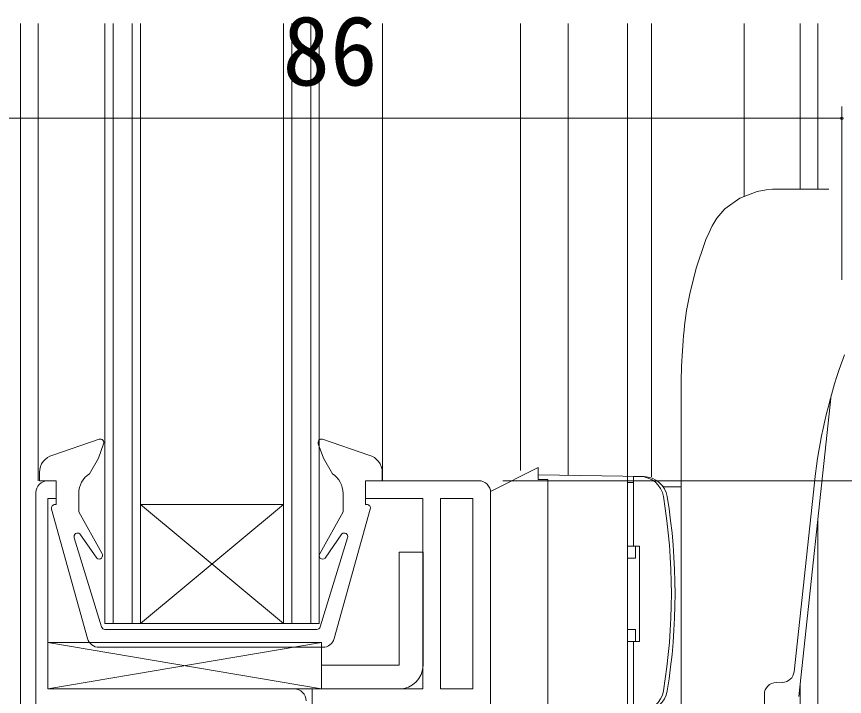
# Model space of a CAD drawing. Units: millimetres, scale not verified. Extents: x -1189 to -189, y -840 to 760.
# Drawn here: x -1045.5 to -976, y 162.9 to 220 of the extents above; entities that cross this region are included whole.
import ezdxf
from ezdxf.enums import TextEntityAlignment as Align

# ---------------------------------------------------------------- set-up
doc = ezdxf.new("R2010")
doc.units = ezdxf.units.MM
doc.header["$LTSCALE"] = 4
for name, color, linetype, lineweight in [('0-3_YKK_11', 7, 'Continuous', 9), ('0-4_YKK_12', 2, 'Continuous', 9), ('0-6_YKK_13', 4, 'Continuous', 9), ('0-7_YKK_D', 6, 'Continuous', 9)]:
    doc.layers.add(name, color=color, linetype=linetype, lineweight=lineweight)
doc.styles.add('ＭＳ ゴシック', font='')
doc.styles.get('ＭＳ ゴシック').set_extended_font_data('MS Gothic')

msp = doc.modelspace()

# ---------------------------------------------------------------- linework, layer by layer
at = {"layer": '0-3_YKK_11'}
for p, q in [((-1016.174, 181), (-1016.174, 179.5)), ((-1006.674, 181), (-1016.174, 181)), ((-1043.875, 180), (-1043.875, 122)), ((-1016.174, 179.5), (-1011.374, 179.5)), ((-1011.374, 179.5), (-1011.374, 163.5)), ((-1007.174, 179.5), (-1007.174, 163.5)), ((-1005.674, 149), (-1005.674, 180)), ((-1022.174, 163.5), (-1042.875, 163.5)), ((-1020.674, 163.5), (-1020.674, 159.5)), ((-1011.374, 163.5), (-1020.674, 163.5))]:
    msp.add_line(p, q, dxfattribs=at)
msp.add_lwpolyline([(-1042.875, 163.5), (-1042.875, 179.5), (-1042.176, 179.5), (-1042.176, 181), (-1042.875, 181)], dxfattribs=at)
msp.add_lwpolyline([(-1007.174, 179.5), (-1007.174, 163.5), (-1009.874, 163.5), (-1009.874, 179.5)], close=True, dxfattribs=at)
for centre, start, end in [((-1042.875, 180), 90, 179.99998), ((-1006.674, 180), 0.00003, 90.00002), ((-1022.174, 162.5), 0, 89.99998)]:
    msp.add_arc(centre, 1, start, end, dxfattribs=at)
at = {"layer": '0-4_YKK_12'}
for p, q in [((-1045.18, 121), (-1045.18, 219.447)), ((-1043.675, 219.447), (-1043.675, 181)), ((-1038.08, 219.447), (-1038.08, 168.997)), ((-1037.38, 219.447), (-1037.38, 168.997)), ((-1035.78, 219.447), (-1035.78, 168.997)), ((-1035.08, 219.447), (-1035.08, 168.997)), ((-1023.08, 219.447), (-1023.08, 168.997)), ((-1022.38, 219.447), (-1022.38, 168.997)), ((-1020.78, 219.447), (-1020.78, 168.997)), ((-1020.08, 219.447), (-1020.08, 168.997)), ((-1014.757, 181), (-1014.757, 219.447)), ((-1003.175, 219.447), (-1003.175, 181.853)), ((-999.175, 219.447), (-999.175, 181.44)), ((-994.175, 219.447), (-994.175, 181.352)), ((-992.172, 219.447), (-992.172, 181.318)), ((-984.379, 204.922), (-984.379, 219.447)), ((-979.679, 205.497), (-979.679, 219.447)), ((-978.179, 205.497), (-978.179, 219.447)), ((-1023.08, 168.997), (-1035.08, 178.997)), ((-1023.08, 178.997), (-1035.08, 178.997)), ((-1023.08, 178.997), (-1035.08, 168.997)), ((-978.179, 153), (-978.179, 177.793)), ((-1038.08, 168.997), (-1020.08, 168.997)), ((-979.679, 153), (-979.679, 163.873))]:
    msp.add_line(p, q, dxfattribs=at)
at = {"layer": '0-6_YKK_13'}
for p, q in [((-982.008, 205.497), (-977.272, 205.497)), ((-987.068, 202.417), (-987.467, 201.567)), ((-987.561, 201.367), (-987.688, 201.036)), ((-987.467, 201.567), (-987.561, 201.367)), ((-989.68, 188.501), (-989.68, 152.01)), ((-979.787, 162.87), (-977.06, 188.182)), ((-1042.456, 183.148), (-1038.551, 184.491)), ((-1019.799, 184.491), (-1015.894, 183.148)), ((-1038.192, 184.098), (-1038.628, 182.9)), ((-1020.157, 184.098), (-1019.722, 182.9)), ((-1038.628, 182.9), (-1039.385, 181.594)), ((-1019.722, 182.9), (-1018.965, 181.594)), ((-1043.574, 181.697), (-1043.574, 180.996)), ((-1014.776, 181.697), (-1014.776, 180.996)), ((-1005.68, 180.101), (-1001.68, 182.101)), ((-980.185, 164.949), (-978.391, 181.598)), ((-1042.174, 181), (-1043.574, 180.996)), ((-1042.174, 179), (-1042.174, 181)), ((-1016.176, 179), (-1016.176, 181)), ((-1016.176, 181), (-1014.776, 180.996)), ((-1001.68, 181.101), (-1001.68, 181.501)), ((-1001.68, 181.501), (-992.784, 181.346)), ((-1000.88, 161.514), (-1000.88, 181.101)), ((-994.18, 181.37), (-994.18, 161.632)), ((-994.18, 180.851), (-994.18, 175.501)), ((-993.68, 180.851), (-994.18, 180.851)), ((-993.68, 181.349), (-993.131, 181.349)), ((-993.68, 181.349), (-993.68, 175.501)), ((-1040.374, 180.414), (-1040.374, 180.412)), ((-989.68, 180.501), (-991.061, 180.501)), ((-989.68, 162.501), (-989.68, 180.501)), ((-1040.274, 179.931), (-1040.274, 178.399)), ((-1005.68, 180.101), (-1005.68, 160.853)), ((-1042.174, 179), (-1042.275, 179)), ((-1016.176, 179), (-1016.075, 179)), ((-1039.538, 167.733), (-1042.564, 178.62)), ((-1040.274, 178.399), (-1038.345, 174.908)), ((-1018.811, 167.733), (-1015.786, 178.62)), ((-1040.661, 176.216), (-1038.362, 168.712)), ((-1040.18, 176.532), (-1038.769, 174.487)), ((-1017.689, 176.216), (-1019.988, 168.712)), ((-1019.581, 174.487), (-1018.17, 176.532)), ((-994.18, 175.501), (-993.18, 175.501)), ((-993.5, 174.501), (-993.5, 175.501)), ((-993.18, 167.501), (-993.18, 175.501)), ((-1013.357, 165.501), (-1013.357, 175.001)), ((-1013.357, 175.001), (-1011.357, 175.001)), ((-1011.357, 175.001), (-1011.357, 165.501)), ((-993.5, 174.501), (-994.18, 174.501)), ((-1029.175, 168.5), (-1038.075, 168.5)), ((-1029.175, 168.5), (-1020.275, 168.5)), ((-993.5, 168.501), (-994.18, 168.501)), ((-993.5, 167.501), (-993.5, 168.501)), ((-1042.875, 163.5), (-1042.875, 167.4)), ((-1042.875, 167.4), (-1019.875, 167.4)), ((-1042.875, 167.4), (-1019.875, 163.5)), ((-1042.875, 163.5), (-1019.875, 167.4)), ((-1029.175, 167), (-1038.575, 167)), ((-1029.175, 167), (-1019.775, 167)), ((-1019.875, 167.4), (-1019.875, 163.5)), ((-994.18, 167.501), (-994.18, 162.151)), ((-994.18, 167.501), (-993.18, 167.501)), ((-993.68, 167.501), (-993.68, 161.653)), ((-1013.357, 165.501), (-1019.875, 165.501)), ((-1019.875, 163.5), (-1042.875, 163.5)), ((-1013.357, 163.501), (-1030.557, 163.501)), ((-981.698, 164.047), (-981.162, 164.057)), ((-982.68, 152.606), (-982.68, 163.047))]:
    msp.add_line(p, q, dxfattribs=at)
for points in [[(-982.008, 205.497), (-982.526, 205.453), (-983.293, 205.304), (-984.741, 204.743), (-985.988, 203.846), (-986.344, 203.476), (-986.662, 203.076), (-986.934, 202.658), (-987.068, 202.417)], [(-987.688, 201.036), (-988.408, 198.862), (-988.947, 196.72), (-989.222, 195.321)], [(-1000.88, 181.101), (-1001.68, 181.101), (-1001.68, 182.101)], [(-1018.076, 179.931), (-1018.076, 178.399), (-1020.005, 174.908)]]:
    msp.add_lwpolyline(points, dxfattribs=at)
for centre, radius, start, end in [((-938.68, 188.501), 51, 172.31487, 180), ((-934.037, 176.053), 44.7, 159.67622, 172.87506), ((-1038.474, 184.2), 0.3, 339.99997, 104.73494), ((-1019.876, 184.2), 0.3, 75.26505, 200.00002), ((-1042.074, 181.697), 1.5, 104.73494, 179.99997), ((-1016.276, 181.697), 1.5, 0.00002, 75.26505), ((-1038.274, 179.931), 2, 123.72632, 179.99997), ((-1020.076, 179.931), 2, 0.00002, 56.27367), ((-993.131, 179.349), 2, 9.31215, 90), ((-992.819, 179.346), 2, 9.30865, 89), ((-991.061, 180.751), 0.25, 218.64075, 270), ((-1040.992, 171.501), 50.5, 350.68784, 9.31215), ((-1040.68, 171.501), 50.5, 350.69133, 9.30865), ((-1042.275, 178.7), 0.3, 90, 195.52985), ((-1016.075, 178.7), 0.3, 344.47014, 90), ((-1040.374, 176.303), 0.3, 49.68958, 197.03819), ((-1017.976, 176.303), 0.3, 342.96179, 130.31041), ((-1038.575, 174.715), 0.3, 229.68958, 39.99994), ((-1019.775, 174.715), 0.3, 140.00005, 310.31041), ((-1038.075, 168.8), 0.3, 197.03819, 270), ((-1020.275, 168.8), 0.3, 270, 342.96179), ((-1038.575, 168), 1, 195.52985, 270), ((-1019.775, 168), 1, 270, 344.47014), ((-1013.357, 165.501), 2, 270, 0), ((-981.18, 165.056), 1, 270.99998, 353.84999), ((-981.68, 163.047), 1, 90.99998, 180), ((-993.131, 163.653), 2, 270, 350.68784), ((-992.819, 163.656), 2, 270.99998, 350.69133)]:
    msp.add_arc(centre, radius, start, end, dxfattribs=at)
at = {"layer": '0-7_YKK_D'}
for p, q in [((-976.174, 197.888), (-976.174, 212.466)), ((-1062.174, 211.466), (-976.174, 211.466)), ((-1004.656, 181), (-838.674, 181))]:
    msp.add_line(p, q, dxfattribs=at)
for start, end in [(0, 180), (180, 0)]:
    msp.add_arc((-976.174, 211.466), 0.106, start, end, dxfattribs=at)

# ---------------------------------------------------------------- texts
at = {"layer": '0-7_YKK_D', "color": 4, "style": 'ＭＳ ゴシック'}
msp.add_text('86', height=5.865, dxfattribs=at).set_placement((-1023.162, 212.466), align=Align.BOTTOM_LEFT)

doc.saveas('drawing.dxf')
